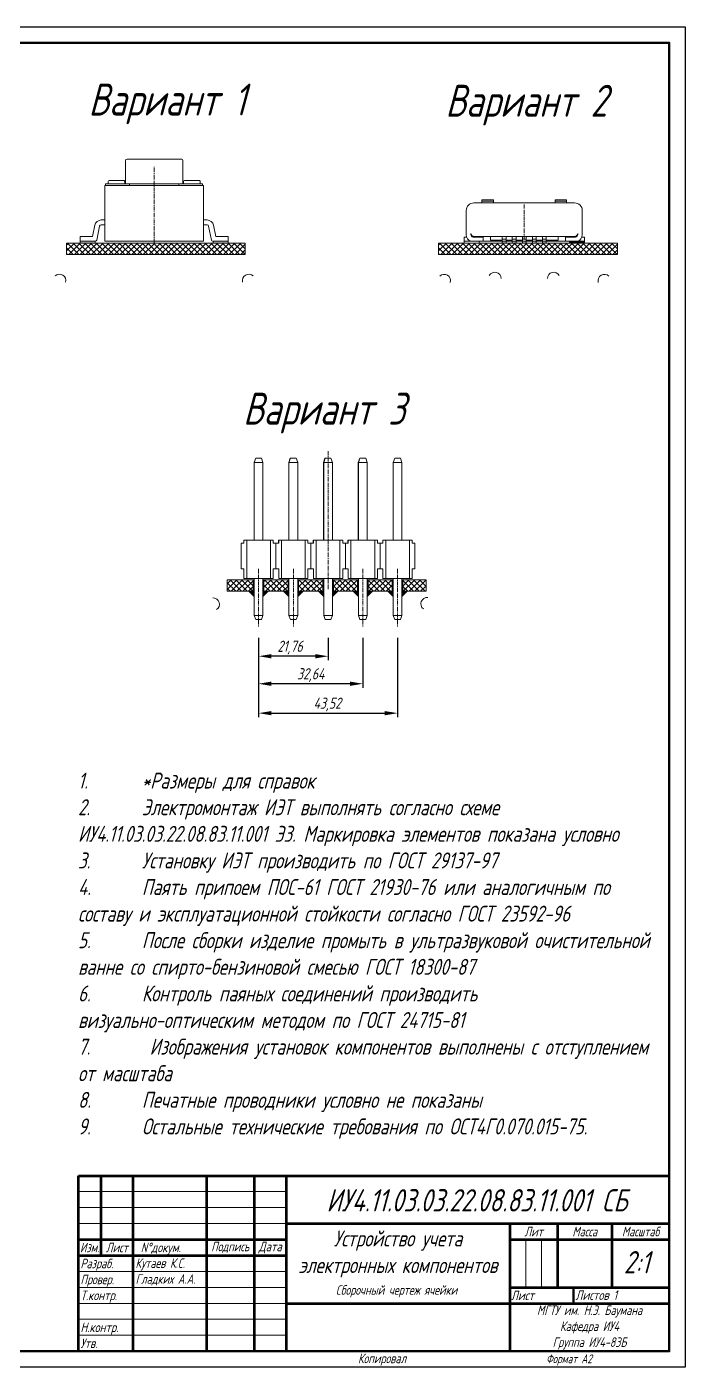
# Model space of a CAD drawing. Header units: millimetres. Extents: x -194 to 1085, y -28 to 392.
# Drawn here: x 878.8 to 1084.9, y -28 to 392 of the extents above; entities that cross this region are included whole.
import ezdxf

# ---------------------------------------------------------------- set-up
doc = ezdxf.new("R2010")
doc.units = ezdxf.units.MM
doc.linetypes.add('CENTER', pattern=[2, 1.25, -0.25, 0.25, -0.25])
doc.layers.add('FORM', color=5, linetype='Continuous')
doc.layers.add('Format', color=7, linetype='Continuous', lineweight=50)
doc.layers.add('Tonk', color=7, linetype='Continuous', lineweight=15)
doc.styles.get("Standard").update_dxf_attribs({"font": '', "width": 0.8, "oblique": 15})
doc.styles.get('Standard').set_extended_font_data('GOST type B')
doc.dimstyles.new('ISO-25', dxfattribs={"dimtxt": 3.5, "dimasz": 4, "dimexe": 1.25, "dimexo": 0, "dimtad": 1, "dimtxsty": 'Standard', "dimcen": 2.5, "dimadec": 0, "dimazin": 0, "dimtfac": 1, "dimtmove": 0, "dimatfit": 3, "dimfxl": 1, "dimarcsym": 0})

# ---------------------------------------------------------------- blocks, each defined once
blk = doc.blocks.new('*U26')
at = {"layer": 'Tonk', "color": 0, "linetype": 'CENTER', "transparency": 16777216}
blk.add_line((0, -9.13), (0, 14.7), dxfattribs=at)
blk = doc.blocks.new('*U28')
at = {"layer": 'Tonk', "color": 0, "linetype": 'CENTER', "transparency": 16777216}
blk.add_line((0, -5.32), (0, 5.7), dxfattribs=at)
blk = doc.blocks.new('*U29')
at = {"layer": 'Tonk', "color": 0, "linetype": 'CENTER', "transparency": 16777216}
blk.add_line((0, 15.71), (0, -27.48), dxfattribs=at)
blk = doc.blocks.new('*U30')
at = {"layer": 'Tonk', "color": 0, "linetype": 'CENTER', "transparency": 16777216}
blk.add_line((0, 9.06), (0, -9.06), dxfattribs=at)
blk = doc.blocks.new('*U31')
at = {"layer": 'Tonk', "color": 0, "linetype": 'CENTER', "transparency": 16777216}
blk.add_line((0, 9.06), (0, -9.06), dxfattribs=at)
blk = doc.blocks.new('*U32')
at = {"layer": 'Tonk', "color": 0, "linetype": 'CENTER', "transparency": 16777216}
blk.add_line((0, 9.06), (0, -9.06), dxfattribs=at)
blk = doc.blocks.new('*U33')
at = {"layer": 'Tonk', "color": 0, "linetype": 'CENTER', "transparency": 16777216}
blk.add_line((0, 9.06), (0, -9.06), dxfattribs=at)
blk = doc.blocks.new('*D34')
at = {"layer": 'Defpoints', "color": 0, "transparency": 16777216}
for p in [(951.37, 200.52), (994.89, 200.52), (994.89, 176.89)]:
    blk.add_point(p, dxfattribs=at)
at = {"layer": 'Tonk', "color": 0, "lineweight": -2, "transparency": 16777216}
for p, q in [((951.37, 200.52), (951.37, 175.64)), ((994.89, 200.52), (994.89, 175.64)), ((955.37, 176.89), (990.89, 176.89))]:
    blk.add_line(p, q, dxfattribs=at)
at = {"layer": 'Tonk', "color": 0, "transparency": 16777216}
for points in [[(955.37, 177.55), (955.37, 176.22), (951.37, 176.89)], [(990.89, 177.55), (990.89, 176.22), (994.89, 176.89)]]:
    blk.add_solid(points, dxfattribs=at)
at = {"layer": 'Tonk', "color": 0, "transparency": 16777216, "insert": (972.85, 179.61), "char_height": 3.5, "attachment_point": 5}
blk.add_mtext('43,52', dxfattribs=at)
blk = doc.blocks.new('*D35')
at = {"layer": 'Defpoints', "color": 0, "transparency": 16777216}
for p in [(951.37, 200.52), (984.01, 200.52), (951.37, 186.11)]:
    blk.add_point(p, dxfattribs=at)
at = {"layer": 'Tonk', "color": 0, "lineweight": -2, "transparency": 16777216}
for p, q in [((951.37, 200.52), (951.37, 184.86)), ((984.01, 200.52), (984.01, 184.86)), ((980.01, 186.11), (955.37, 186.11))]:
    blk.add_line(p, q, dxfattribs=at)
at = {"layer": 'Tonk', "color": 0, "transparency": 16777216}
for points in [[(955.37, 186.78), (955.37, 185.44), (951.37, 186.11)], [(980.01, 186.78), (980.01, 185.44), (984.01, 186.11)]]:
    blk.add_solid(points, dxfattribs=at)
at = {"layer": 'Tonk', "color": 0, "transparency": 16777216, "insert": (967.69, 188.83), "char_height": 3.5, "attachment_point": 5}
blk.add_mtext('32,64', dxfattribs=at)
blk = doc.blocks.new('*D36')
at = {"layer": 'Defpoints', "color": 0, "transparency": 16777216}
for p in [(951.37, 200.53), (973.13, 200.53), (951.37, 194.73)]:
    blk.add_point(p, dxfattribs=at)
at = {"layer": 'Tonk', "color": 0, "lineweight": -2, "transparency": 16777216}
for p, q in [((951.37, 200.53), (951.37, 193.48)), ((973.13, 200.53), (973.13, 193.48)), ((969.13, 194.73), (955.37, 194.73))]:
    blk.add_line(p, q, dxfattribs=at)
at = {"layer": 'Tonk', "color": 0, "transparency": 16777216}
for points in [[(955.37, 195.39), (955.37, 194.06), (951.37, 194.73)], [(969.13, 195.39), (969.13, 194.06), (973.13, 194.73)]]:
    blk.add_solid(points, dxfattribs=at)
at = {"layer": 'Tonk', "color": 0, "transparency": 16777216, "insert": (961.2, 197.45), "char_height": 3.5, "attachment_point": 5}
blk.add_mtext('21,76', dxfattribs=at)

msp = doc.modelspace()

# ---------------------------------------------------------------- hatches: boundary and pattern name
at = {"layer": 'Tonk'}
h = msp.add_hatch(dxfattribs=at)
h.set_pattern_fill('ANSI37', color=256, scale=0.4)
h.set_pattern_definition([(45, (-5193.3155, -2183.2818), (-0.8980256, 0.8980256), []), (135, (-5193.3155, -2183.2818), (-0.8980256, -0.8980256), [])])
h.paths.add_polyline_path([(947.20868, 320.6101), (947.20868, 324.18283), (891.21417, 324.18283), (891.21417, 320.6101)])
h = msp.add_hatch(color=256, dxfattribs=at)
h.dxf.hatch_style = 1
h.paths.add_polyline_path([(941.8256, 324.18283), (941.8256, 324.73892), (937.09953, 324.73892), (937.09953, 324.18283)])
h.paths.add_polyline_path([(895.49254, 324.73892), (895.49254, 324.18283), (900.21861, 324.18283), (900.21861, 324.73892)])
h = msp.add_hatch(dxfattribs=at)
h.set_pattern_fill('ANSI37', color=256, scale=0.4)
h.set_pattern_definition([(45, (-5076.8103, -2183.2817), (-0.8980256, 0.8980256), []), (135, (-5076.8103, -2183.2817), (-0.8980256, -0.8980256), [])])
h.paths.add_polyline_path([(1063.71382, 324.18284), (1007.71931, 324.18284), (1007.71931, 320.61011), (1063.71382, 320.61011)])
h = msp.add_hatch(color=256, dxfattribs=at)
h.dxf.hatch_style = 1
h.paths.add_polyline_path([(1027.68039, 324.78725), (1027.68039, 324.73892), (1027.68039, 324.18283), (1028.88847, 324.18283), (1028.88847, 324.78725)])
h.paths.add_polyline_path([(1030.82139, 324.78725), (1030.82139, 324.73892), (1030.82139, 324.18283), (1032.02946, 324.18283), (1032.02946, 324.78725)])
h.paths.add_polyline_path([(1033.96238, 324.18283), (1035.17046, 324.18283), (1035.17046, 324.78725), (1033.96238, 324.78725), (1033.96238, 324.73892)])
h.paths.add_polyline_path([(1038.31145, 324.78725), (1037.10338, 324.78725), (1037.10338, 324.73892), (1037.10338, 324.18283), (1038.31145, 324.18283)])
h.paths.add_polyline_path([(1040.24437, 324.78725), (1040.24437, 324.73892), (1040.24437, 324.18283), (1041.45244, 324.18283), (1041.45244, 324.78725)])
h = msp.add_hatch(color=256, dxfattribs=at)
h.dxf.hatch_style = 1
h.paths.add_polyline_path([(1048.68631, 324.73892), (1048.68631, 324.18283), (1053.41238, 324.18283), (1053.41238, 324.73892)])
h = msp.add_hatch(dxfattribs=at)
h.set_pattern_fill('ANSI37', color=256, scale=0.4)
h.set_pattern_definition([(45, (-5392.9647, -2284.3216), (-0.89802561, 0.89802561), []), (135, (-5392.9647, -2284.3216), (-0.89802561, -0.89802561), [])])
h.paths.add_polyline_path([(941.55043, 218.64545), (941.55043, 215.07273), (949.70241, 215.07273), (949.70241, 218.64545)])
h.paths.add_polyline_path([(953.02482, 218.64545), (953.02482, 215.07273), (960.5822, 215.07272), (960.5822, 218.64545)])
h.paths.add_polyline_path([(971.46199, 218.64545), (963.90461, 218.64545), (963.90461, 215.07272), (971.46199, 215.07272)])
h.paths.add_polyline_path([(974.7844, 218.64545), (974.78441, 215.07272), (982.34178, 215.07272), (982.34178, 218.64545)])
h.paths.add_polyline_path([(985.6642, 218.64545), (985.6642, 215.07272), (993.22157, 215.07272), (993.22157, 218.64545)])
h.paths.add_polyline_path([(996.54399, 218.64545), (996.54399, 215.07272), (1003.8174, 215.07272), (1003.8174, 218.64545)])
h = msp.add_hatch(color=256, dxfattribs=at)
h.dxf.hatch_style = 1
h.paths.add_polyline_path([(949.99602, 215.06717), (949.81386, 215.06717), (948.3282, 215.06717), (949.99602, 213.39735)])
h = msp.add_hatch(color=256, dxfattribs=at)
h.dxf.hatch_style = 1
h.paths.add_polyline_path([(952.74128, 215.07293), (952.92345, 215.07293), (954.40911, 215.07293), (952.74128, 213.40311)])
h = msp.add_hatch(color=256, dxfattribs=at)
h.dxf.hatch_style = 1
h.paths.add_polyline_path([(960.87581, 215.06717), (960.69365, 215.06717), (959.20799, 215.06717), (960.87581, 213.39735)])
h = msp.add_hatch(color=256, dxfattribs=at)
h.dxf.hatch_style = 1
h.paths.add_polyline_path([(963.62107, 215.07293), (963.80324, 215.07293), (965.2889, 215.07293), (963.62107, 213.40311)])
h = msp.add_hatch(color=256, dxfattribs=at)
h.dxf.hatch_style = 1
h.paths.add_polyline_path([(971.7556, 215.06717), (971.57344, 215.06717), (970.08778, 215.06717), (971.7556, 213.39735)])
h = msp.add_hatch(color=256, dxfattribs=at)
h.dxf.hatch_style = 1
h.paths.add_polyline_path([(974.50086, 215.07293), (974.68303, 215.07293), (976.16869, 215.07293), (974.50086, 213.40311)])
h = msp.add_hatch(color=256, dxfattribs=at)
h.dxf.hatch_style = 1
h.paths.add_polyline_path([(982.63539, 215.06716), (982.45323, 215.06716), (980.96757, 215.06716), (982.63539, 213.39735)])
h = msp.add_hatch(color=256, dxfattribs=at)
h.dxf.hatch_style = 1
h.paths.add_polyline_path([(985.38065, 215.07293), (985.56282, 215.07293), (987.04848, 215.07293), (985.38065, 213.40311)])
h = msp.add_hatch(color=256, dxfattribs=at)
h.dxf.hatch_style = 1
h.paths.add_polyline_path([(993.51518, 215.06716), (993.33302, 215.06716), (991.84736, 215.06716), (993.51518, 213.39734)])
h = msp.add_hatch(color=256, dxfattribs=at)
h.dxf.hatch_style = 1
h.paths.add_polyline_path([(996.26044, 215.07292), (996.44261, 215.07292), (997.92827, 215.07292), (996.26044, 213.40311)])

# ---------------------------------------------------------------- linework, layer by layer
at = {"color": 0}
for p, q in [((1079.94835, 31.95589), (1079.94835, 16.95589)), ((1079.94835, 11.95589), (1079.94835, 16.95589)), ((1079.94835, -23.04411), (1079.94835, 11.95589)), ((1079.94835, -8.04411), (1079.94835, -3.04411)), ((894.94835, -23.04411), (959.94835, -23.04411)), ((911.94835, -23.04411), (894.94835, -23.04411)), ((949.94835, -23.04411), (934.94835, -23.04411)), ((1029.94835, -23.04411), (959.94835, -23.04411)), ((959.94835, -23.04411), (1079.94835, -23.04411))]:
    msp.add_line(p, q, dxfattribs=at)
at = {"layer": 'FORM', "color": 0, "ltscale": 0.01}
msp.add_lwpolyline([(490.94835, 391.95589), (1084.94835, 391.95589), (1084.94835, -28.04411), (490.94835, -28.04411)], close=True, dxfattribs=at)
at = {"layer": 'Format', "lineweight": 70}
for p, q in [((895.0007, -23.04411), (895.0007, 31.95589)), ((895.0007, 31.95589), (1079.94835, 31.95589)), ((902.0007, 31.95589), (902.0007, 6.95589)), ((912.0007, 31.95589), (912.0007, -23.04411)), ((935.0007, 31.95589), (935.0007, -23.04411)), ((950.0007, 31.95589), (950.0007, -23.04411)), ((960.0007, 31.95589), (960.0007, -23.04411)), ((960.0007, 16.95589), (1079.94835, 16.95589)), ((1030.0007, 16.95589), (1030.0007, -23.04411)), ((1045.0007, 16.95589), (1045.0007, -3.04411)), ((1062.0007, 16.95589), (1062.0007, -3.04411)), ((895.0007, 11.95589), (960.0007, 11.95589)), ((1030.0007, 11.95589), (1079.94835, 11.95589)), ((895.0007, 6.95589), (960.0007, 6.95589)), ((1030.0007, -3.04411), (1080.0007, -3.04411)), ((960.0007, -8.04411), (1080.0007, -8.04411))]:
    msp.add_line(p, q, dxfattribs=at)
at = {"layer": 'Format'}
msp.add_line((1050.0007, -3.04411), (1050.0007, -8.04411), dxfattribs=at)
at = {"layer": 'Format', "color": 0, "ltscale": 0.01}
msp.add_lwpolyline([(510.94835, -23.04411), (1079.94835, -23.04411), (1079.94835, 386.95589), (510.94835, 386.95589)], close=True, dxfattribs=at)
at = {"layer": 'Tonk'}
for p, q in [((909.64986, 349.9647), (909.64986, 342.75733)), ((927.15347, 350.47951), (910.16468, 350.47951)), ((927.66828, 349.9647), (927.66828, 342.75734)), ((903.98693, 342.24252), (903.21472, 342.24252)), ((903.21472, 324.73892), (903.21472, 342.24252)), ((903.47212, 342.75733), (903.47212, 342.24252)), ((903.72953, 342.75733), (903.47212, 342.75733)), ((903.72953, 342.75733), (910.67949, 342.75733)), ((903.98693, 342.24252), (933.33121, 342.24252)), ((904.28093, 343.52955), (904.28093, 342.75733)), ((909.17164, 343.78696), (904.53833, 343.78696)), ((909.42904, 343.52955), (909.42904, 342.75733)), ((910.93689, 342.75733), (910.67949, 342.75733)), ((910.93689, 342.75733), (911.1943, 342.75733)), ((910.93689, 342.75733), (910.93689, 342.24252)), ((911.1943, 342.75733), (926.12384, 342.75734)), ((926.12384, 342.75734), (926.38125, 342.75734)), ((926.38125, 342.75734), (926.38125, 342.24252)), ((926.63865, 342.75734), (926.38125, 342.75734)), ((926.63865, 342.75734), (933.58861, 342.75734)), ((927.8891, 343.52955), (927.8891, 342.75734)), ((932.77981, 343.78696), (928.1465, 343.78696)), ((933.03722, 343.52955), (933.03722, 342.75734)), ((934.10343, 342.24252), (933.33121, 342.24252)), ((933.84602, 342.75734), (933.58861, 342.75734)), ((933.84602, 342.75734), (933.84602, 342.24252)), ((934.10343, 342.24252), (934.10343, 324.73892)), ((1018.81313, 336.77135), (1050.31971, 336.77135)), ((1021.30176, 337.68948), (1021.30176, 337.32706)), ((1024.87766, 337.68948), (1021.30176, 337.68948)), ((1021.30176, 337.32706), (1021.30176, 336.77134)), ((1024.87766, 337.32706), (1021.30176, 337.32706)), ((1024.87766, 337.68948), (1024.87766, 337.32706)), ((1024.87766, 337.32706), (1024.87766, 336.77134)), ((1044.25517, 337.68948), (1044.25517, 337.32706)), ((1047.83107, 337.68948), (1044.25517, 337.68948)), ((1044.25517, 337.32706), (1044.25517, 336.77134)), ((1047.83107, 337.32706), (1044.25517, 337.32706)), ((1047.83107, 337.68948), (1047.83107, 337.32706)), ((1047.83107, 337.32706), (1047.83107, 336.77134)), ((1016.39698, 326.81681), (1016.39698, 334.3552)), ((1052.73586, 334.3552), (1052.73586, 326.81681)), ((900.07307, 329.77608), (899.37452, 326.28335)), ((900.72343, 325.15277), (901.58751, 329.47319)), ((903.21472, 331.43147), (902.09233, 331.43147)), ((902.09233, 329.88704), (903.21472, 329.88704)), ((934.10343, 331.43148), (935.22582, 331.43148)), ((935.22582, 329.88704), (934.10343, 329.88704)), ((936.59472, 325.15277), (935.73063, 329.47319)), ((937.24508, 329.77608), (937.94362, 326.28336)), ((947.20868, 324.18283), (891.21417, 324.18283)), ((891.21417, 324.18283), (891.21417, 320.6101)), ((895.49254, 326.28335), (899.37452, 326.28335)), ((895.49254, 326.28335), (895.49254, 324.73892)), ((895.49254, 324.73892), (900.21861, 324.73892)), ((895.49254, 324.73892), (895.49254, 324.18283)), ((900.21861, 324.73892), (900.21861, 324.18283)), ((903.21472, 324.73892), (903.98694, 324.73892)), ((903.98694, 324.73892), (933.33121, 324.73892)), ((933.33121, 324.73892), (934.10343, 324.73892)), ((941.8256, 324.73892), (937.09953, 324.73892)), ((937.09953, 324.73892), (937.09953, 324.18283)), ((937.94362, 326.28336), (941.8256, 326.28336)), ((941.8256, 326.28336), (941.8256, 324.73892)), ((941.8256, 324.73892), (941.8256, 324.18283)), ((947.20868, 324.18283), (947.20868, 320.6101)), ((1007.71931, 324.18284), (1007.71931, 320.61011)), ((1063.71382, 324.18283), (1007.71931, 324.18283)), ((1015.72045, 326.09197), (1016.52134, 326.09197)), ((1015.72045, 326.09197), (1015.72045, 324.73892)), ((1015.72045, 324.73892), (1017.93043, 324.73892)), ((1015.72045, 324.73892), (1015.72045, 324.18283)), ((1017.84667, 327.20339), (1017.84667, 326.81681)), ((1017.93043, 324.73892), (1021.7125, 324.73892)), ((1018.57151, 326.09197), (1021.7125, 326.09197)), ((1050.31971, 326.23694), (1018.81313, 326.23694)), ((1019.63641, 326.09197), (1019.49515, 326.23694)), ((1020.44653, 324.73892), (1020.44653, 324.18283)), ((1021.7125, 326.09197), (1021.7125, 324.73892)), ((1021.9269, 324.78725), (1021.7125, 324.78725)), ((1023.93536, 324.78725), (1021.9269, 324.78725)), ((1023.93536, 326.23694), (1023.93536, 325.12551)), ((1027.68039, 325.12551), (1023.93536, 325.12551)), ((1024.41859, 324.78725), (1023.93536, 324.78725)), ((1024.41859, 325.12551), (1024.41859, 324.78725)), ((1024.90182, 324.78725), (1024.41859, 324.78725)), ((1025.86828, 324.78725), (1024.90182, 324.78725)), ((1026.35151, 324.78725), (1025.86828, 324.78725)), ((1026.35151, 324.78725), (1026.35151, 325.12551)), ((1026.83474, 324.78725), (1026.35151, 324.78725)), ((1027.68039, 324.78725), (1026.83474, 324.78725)), ((1027.68039, 326.23694), (1027.68039, 325.85035)), ((1027.68039, 325.36712), (1027.68039, 325.85035)), ((1027.68039, 324.73892), (1027.68039, 325.36712)), ((1027.68039, 325.36712), (1028.88847, 325.36712)), ((1027.68039, 324.78725), (1028.88847, 324.78725)), ((1027.68039, 324.73892), (1027.68039, 324.18283)), ((1028.88847, 325.85035), (1028.88847, 326.23694)), ((1028.88847, 325.36712), (1028.88847, 325.85035)), ((1028.88847, 324.73892), (1028.88847, 325.36712)), ((1030.82139, 325.12551), (1028.88847, 325.12551)), ((1030.82139, 324.78725), (1028.88847, 324.78725)), ((1028.88847, 324.78725), (1028.88847, 324.18283)), ((1030.82139, 326.23694), (1030.82139, 325.85035)), ((1030.82139, 325.36712), (1030.82139, 325.85035)), ((1030.82139, 324.73892), (1030.82139, 325.36712)), ((1030.82139, 325.36712), (1032.02946, 325.36712)), ((1030.82139, 324.78725), (1032.02946, 324.78725)), ((1030.82139, 324.73892), (1030.82139, 324.18283)), ((1032.02946, 325.85035), (1032.02946, 326.23694)), ((1032.02946, 325.36712), (1032.02946, 325.85035)), ((1032.02946, 324.73892), (1032.02946, 325.36712)), ((1033.96238, 325.12551), (1032.02946, 325.12551)), ((1033.96238, 324.78725), (1032.02946, 324.78725)), ((1032.02946, 324.78725), (1032.02946, 324.18283)), ((1033.96238, 326.23694), (1033.96238, 325.85035)), ((1033.96238, 325.36712), (1033.96238, 325.85035)), ((1033.96238, 324.73892), (1033.96238, 325.36712)), ((1033.96238, 325.36712), (1035.17046, 325.36712)), ((1033.96238, 324.78725), (1035.17046, 324.78725)), ((1033.96238, 324.73892), (1033.96238, 324.18283)), ((1035.17046, 325.85035), (1035.17046, 326.23694)), ((1035.17046, 325.36712), (1035.17046, 325.85035)), ((1035.17046, 324.73892), (1035.17046, 325.36712)), ((1037.10338, 325.12551), (1035.17046, 325.12551)), ((1037.10338, 324.78725), (1035.17046, 324.78725)), ((1035.17046, 324.78725), (1035.17046, 324.18283)), ((1037.10337, 326.23694), (1037.10337, 325.85035)), ((1037.10337, 325.36712), (1037.10337, 325.85035)), ((1037.10338, 324.73892), (1037.10338, 325.36712)), ((1037.10338, 325.36712), (1038.31145, 325.36712)), ((1037.10338, 324.78725), (1038.31145, 324.78725)), ((1037.10338, 324.73892), (1037.10338, 324.18283)), ((1038.31145, 325.85035), (1038.31145, 326.23694)), ((1038.31145, 325.36712), (1038.31145, 325.85035)), ((1038.31145, 324.73892), (1038.31145, 325.36712)), ((1040.24437, 325.12551), (1038.31145, 325.12551)), ((1040.24437, 324.78725), (1038.31145, 324.78725)), ((1038.31145, 324.78725), (1038.31145, 324.18283)), ((1040.24437, 326.23694), (1040.24437, 325.85035)), ((1040.24437, 325.36712), (1040.24437, 325.85035)), ((1040.24437, 324.73892), (1040.24437, 325.36712)), ((1040.24437, 325.36712), (1041.45244, 325.36712)), ((1040.24437, 324.78725), (1041.45244, 324.78725)), ((1040.24437, 324.73892), (1040.24437, 324.18283)), ((1041.45244, 325.85035), (1041.45244, 326.23694)), ((1041.45244, 325.36712), (1041.45244, 325.85035)), ((1041.45244, 324.73892), (1041.45244, 325.36712)), ((1045.19747, 325.12551), (1041.45244, 325.12551)), ((1042.2981, 324.78725), (1041.45244, 324.78725)), ((1041.45244, 324.78725), (1041.45244, 324.18283)), ((1042.78132, 324.78725), (1042.2981, 324.78725)), ((1042.78132, 325.12551), (1042.78132, 324.78725)), ((1043.26455, 324.78725), (1042.78132, 324.78725)), ((1044.23101, 324.78725), (1043.26455, 324.78725)), ((1044.71424, 324.78725), (1044.23101, 324.78725)), ((1044.71424, 324.78725), (1044.71424, 325.12551)), ((1045.19747, 324.78725), (1044.71424, 324.78725)), ((1045.19747, 325.12551), (1045.19747, 326.23694)), ((1047.20593, 324.78725), (1045.19747, 324.78725)), ((1047.42033, 324.78725), (1047.20593, 324.78725)), ((1047.42033, 326.09197), (1050.56133, 326.09197)), ((1047.42033, 324.73892), (1047.42033, 326.09197)), ((1053.41238, 324.73892), (1047.42033, 324.73892)), ((1048.68631, 324.73892), (1048.68631, 324.18283)), ((1049.63768, 326.23694), (1049.49643, 326.09197)), ((1051.28617, 326.81681), (1051.28617, 327.20339)), ((1052.6115, 326.09197), (1053.41238, 326.09197)), ((1053.41238, 324.73892), (1053.41238, 326.09197)), ((1053.41238, 324.73892), (1053.41238, 324.18283)), ((1063.71382, 324.18284), (1063.71382, 320.61011)), ((891.21417, 320.6101), (947.20868, 320.6101)), ((1007.71931, 320.61011), (1063.71382, 320.61011)), ((949.99993, 255.48253), (950.46764, 256.76755)), ((950.46764, 256.76755), (952.27359, 256.76755)), ((952.27359, 256.76755), (952.7413, 255.48253)), ((960.78975, 255.48253), (961.25746, 256.76755)), ((960.87973, 255.48253), (961.34743, 256.76755)), ((961.25746, 256.76755), (961.34743, 256.76755)), ((961.34743, 256.76755), (963.15338, 256.76755)), ((963.15338, 256.76755), (963.62109, 255.48253)), ((971.66954, 255.48253), (972.13725, 256.76755)), ((971.75952, 255.48253), (972.22722, 256.76755)), ((972.13725, 256.76755), (972.22722, 256.76755)), ((972.22722, 256.76755), (974.03317, 256.76755)), ((974.03317, 256.76755), (974.50088, 255.48253)), ((982.54934, 255.48253), (983.01704, 256.76755)), ((982.63931, 255.48253), (983.10701, 256.76755)), ((983.01704, 256.76755), (983.10701, 256.76755)), ((983.10701, 256.76755), (984.91296, 256.76755)), ((984.91296, 256.76755), (985.38067, 255.48253)), ((993.5191, 255.48253), (993.9868, 256.76755)), ((993.9868, 256.76755), (995.79275, 256.76755)), ((995.79275, 256.76755), (996.26046, 255.48253)), ((949.99993, 255.48253), (949.99993, 231.06725)), ((952.7413, 255.48253), (949.99993, 255.48253)), ((952.7413, 255.48253), (952.7413, 231.06725)), ((960.78975, 255.48253), (960.78975, 231.06725)), ((960.87973, 255.48253), (960.78975, 255.48253)), ((960.87973, 255.48253), (960.87973, 231.06725)), ((963.62109, 255.48253), (960.87973, 255.48253)), ((963.62109, 255.48253), (963.62109, 231.06725)), ((971.66954, 255.48253), (971.66954, 231.06725)), ((971.75952, 255.48253), (971.66954, 255.48253)), ((971.75952, 255.48253), (971.75952, 231.06725)), ((974.50088, 255.48253), (971.75952, 255.48253)), ((974.50088, 255.48253), (974.50088, 231.06725)), ((982.54934, 255.48253), (982.54934, 231.06725)), ((982.63931, 255.48253), (982.54934, 255.48253)), ((982.63931, 255.48253), (982.63931, 231.06725)), ((985.38067, 255.48253), (982.63931, 255.48253)), ((985.38067, 255.48253), (985.38067, 231.06725)), ((993.5191, 255.48253), (993.5191, 231.06725)), ((996.26046, 255.48253), (993.5191, 255.48253)), ((996.26046, 255.48253), (996.26046, 231.06725)), ((946.7874, 231.06725), (947.64408, 231.06725)), ((946.7874, 231.06725), (946.7874, 230.21058)), ((947.64408, 231.06725), (955.09716, 231.06725)), ((947.64408, 231.06725), (947.64408, 219.07378)), ((955.09716, 231.06725), (955.95384, 231.06725)), ((955.09716, 231.06725), (955.09716, 219.07378)), ((955.95384, 230.21058), (955.95384, 231.06725)), ((957.57722, 231.06725), (957.66719, 231.06725)), ((957.57722, 231.06725), (957.57722, 230.21058)), ((957.66719, 231.06725), (958.52387, 231.06725)), ((957.66719, 231.06725), (957.66719, 230.21058)), ((958.52387, 231.06725), (965.97695, 231.06725)), ((958.52387, 231.06725), (958.52387, 219.07378)), ((965.97695, 231.06725), (966.83363, 231.06725)), ((965.97695, 231.06725), (965.97695, 219.07378)), ((966.83363, 230.21058), (966.83363, 231.06725)), ((968.45701, 231.06725), (968.54698, 231.06725)), ((968.45701, 231.06725), (968.45701, 230.21058)), ((968.54698, 231.06725), (969.40366, 231.06725)), ((968.54698, 231.06725), (968.54698, 230.21058)), ((969.40366, 231.06725), (976.85674, 231.06725)), ((969.40366, 231.06725), (969.40366, 219.07378)), ((976.85674, 231.06725), (977.71342, 231.06725)), ((976.85674, 231.06725), (976.85674, 219.07378)), ((977.71342, 230.21058), (977.71342, 231.06725)), ((979.3368, 231.06725), (979.42677, 231.06725)), ((979.3368, 231.06725), (979.3368, 230.21058)), ((979.42677, 231.06725), (980.28345, 231.06725)), ((979.42677, 231.06725), (979.42677, 230.21058)), ((980.28345, 231.06725), (987.73653, 231.06725)), ((980.28345, 231.06725), (980.28345, 219.07378)), ((987.73653, 231.06725), (988.59321, 231.06725)), ((987.73653, 231.06725), (987.73653, 219.07378)), ((988.59321, 230.21058), (988.59321, 231.06725)), ((990.30656, 231.06725), (991.16324, 231.06725)), ((990.30656, 231.06725), (990.30656, 230.21058)), ((991.16324, 231.06725), (998.61632, 231.06725)), ((991.16324, 231.06725), (991.16324, 219.07378)), ((998.61632, 231.06725), (999.473, 231.06725)), ((998.61632, 231.06725), (998.61632, 219.07378)), ((999.473, 230.21058), (999.473, 231.06725)), ((945.93072, 230.21058), (945.93072, 222.07215)), ((946.7874, 230.21058), (945.93072, 230.21058)), ((956.81051, 230.21058), (955.95384, 230.21058)), ((957.66719, 230.21058), (956.81051, 230.21058)), ((956.81051, 230.21058), (956.81051, 222.07215)), ((967.6903, 230.21058), (966.83363, 230.21058)), ((968.54698, 230.21058), (967.6903, 230.21058)), ((967.6903, 230.21058), (967.6903, 222.07215)), ((978.57009, 230.21058), (977.71342, 230.21058)), ((979.42677, 230.21058), (978.57009, 230.21058)), ((978.57009, 230.21058), (978.57009, 222.07215)), ((989.44988, 230.21058), (988.59321, 230.21058)), ((990.30656, 230.21058), (989.44988, 230.21058)), ((989.44988, 230.21058), (989.44988, 222.07215)), ((1000.32967, 230.21058), (999.473, 230.21058)), ((1000.32967, 230.21058), (1000.32967, 222.07215)), ((949.99993, 218.64545), (941.55043, 218.64545)), ((941.55043, 218.64545), (941.55043, 215.07273)), ((945.93072, 222.07215), (946.7874, 222.07215)), ((946.7874, 222.07215), (946.7874, 219.07378)), ((946.7874, 219.07378), (947.64408, 219.07378)), ((947.64408, 219.07378), (955.09716, 219.07378)), ((949.70241, 218.64545), (949.70241, 215.07272)), ((949.99993, 219.07378), (949.99993, 218.64545)), ((949.99993, 218.64545), (949.99993, 207.51817)), ((952.7413, 219.07378), (952.7413, 218.64545)), ((960.87973, 218.64545), (952.7413, 218.64545)), ((952.7413, 218.64545), (952.7413, 207.51817)), ((953.02482, 218.64545), (953.02482, 215.07272)), ((955.09716, 219.07378), (955.95384, 219.07378)), ((955.95384, 222.07215), (956.81051, 222.07215)), ((955.95384, 219.07378), (955.95384, 222.07215)), ((956.81051, 222.07215), (957.66719, 222.07215)), ((957.66719, 222.07215), (957.66719, 219.07378)), ((957.66719, 219.07378), (958.52387, 219.07378)), ((958.52387, 219.07378), (965.97695, 219.07378)), ((960.5822, 218.64545), (960.5822, 215.07272)), ((960.87973, 219.07378), (960.87973, 218.64545)), ((960.87973, 218.64545), (960.87973, 207.51817)), ((963.62109, 219.07378), (963.62109, 218.64545)), ((971.75952, 218.64545), (963.62109, 218.64545)), ((963.62109, 218.64545), (963.62109, 207.51817)), ((963.90461, 218.64545), (963.90461, 215.07272)), ((965.97695, 219.07378), (966.83363, 219.07378)), ((966.83363, 222.07215), (967.6903, 222.07215)), ((966.83363, 219.07378), (966.83363, 222.07215)), ((967.6903, 222.07215), (968.54698, 222.07215)), ((968.54698, 222.07215), (968.54698, 219.07378)), ((968.54698, 219.07378), (969.40366, 219.07378)), ((969.40366, 219.07378), (976.85674, 219.07378)), ((971.46199, 218.64545), (971.46199, 215.07272)), ((971.75952, 219.07378), (971.75952, 218.64545)), ((971.75952, 218.64545), (971.75952, 207.51817)), ((974.50088, 219.07378), (974.50088, 218.64545)), ((982.63931, 218.64545), (974.50088, 218.64545)), ((974.50088, 218.64545), (974.50088, 207.51817)), ((974.7844, 218.64545), (974.78441, 215.07272)), ((976.85674, 219.07378), (977.71342, 219.07378)), ((977.71342, 222.07215), (978.57009, 222.07215)), ((977.71342, 219.07378), (977.71342, 222.07215)), ((978.57009, 222.07215), (979.42677, 222.07215)), ((979.42677, 222.07215), (979.42677, 219.07378)), ((979.42677, 219.07378), (980.28345, 219.07378)), ((980.28345, 219.07378), (987.73653, 219.07378)), ((982.34178, 218.64545), (982.34178, 215.07272)), ((982.63931, 219.07378), (982.63931, 218.64545)), ((982.63931, 218.64545), (982.63931, 207.51817)), ((985.38067, 219.07378), (985.38067, 218.64545)), ((993.5191, 218.64545), (985.38067, 218.64545)), ((985.38067, 218.64545), (985.38067, 207.51817)), ((985.6642, 218.64545), (985.6642, 215.07272)), ((987.73653, 219.07378), (988.59321, 219.07378)), ((988.59321, 222.07215), (989.44988, 222.07215)), ((988.59321, 219.07378), (988.59321, 222.07215)), ((989.44988, 222.07215), (990.30656, 222.07215)), ((990.30656, 222.07215), (990.30656, 219.07378)), ((990.30656, 219.07378), (991.16324, 219.07378)), ((991.16324, 219.07378), (998.61632, 219.07378)), ((993.22157, 218.64545), (993.22157, 215.07272)), ((993.5191, 219.07378), (993.5191, 218.64545)), ((993.5191, 218.64545), (993.5191, 207.51817)), ((996.26046, 219.07378), (996.26046, 218.64545)), ((1003.8174, 218.64545), (996.26046, 218.64545)), ((996.26046, 218.64545), (996.26046, 207.51817)), ((996.54399, 218.64545), (996.54399, 215.07272)), ((998.61632, 219.07378), (999.473, 219.07378)), ((999.473, 222.07215), (1000.32967, 222.07215)), ((999.473, 219.07378), (999.473, 222.07215)), ((1003.8174, 218.64545), (1003.8174, 215.07272)), ((941.55043, 215.07273), (949.99993, 215.07273)), ((948.32771, 215.06765), (949.99635, 213.39702)), ((954.40959, 215.07341), (952.74095, 213.40278)), ((952.7413, 215.07273), (960.87973, 215.07272)), ((959.2075, 215.06765), (960.87614, 213.39702)), ((965.28938, 215.07341), (963.62074, 213.40278)), ((963.62109, 215.07272), (971.75952, 215.07272)), ((970.08729, 215.06765), (971.75593, 213.39702)), ((976.16917, 215.07341), (974.50053, 213.40278)), ((974.50088, 215.07272), (982.63931, 215.07272)), ((980.96708, 215.06765), (982.63572, 213.39702)), ((987.04896, 215.07341), (985.38032, 213.40278)), ((985.38067, 215.07272), (993.5191, 215.07272)), ((991.84687, 215.06765), (993.51551, 213.39701)), ((997.92876, 215.07341), (996.26011, 213.40278)), ((996.26046, 215.07272), (1003.8174, 215.07272)), ((949.99993, 207.51817), (952.7413, 207.51817)), ((949.99993, 207.51817), (950.47111, 206.22364)), ((952.27013, 206.22364), (950.47111, 206.22364)), ((952.27013, 206.22364), (952.7413, 207.51817)), ((960.87973, 207.51817), (963.62109, 207.51817)), ((960.87973, 207.51817), (961.3509, 206.22364)), ((963.14992, 206.22364), (961.3509, 206.22364)), ((963.14992, 206.22364), (963.62109, 207.51817)), ((971.75952, 207.51817), (974.50088, 207.51817)), ((971.75952, 207.51817), (972.23069, 206.22364)), ((974.02971, 206.22364), (972.23069, 206.22364)), ((974.02971, 206.22364), (974.50088, 207.51817)), ((982.63931, 207.51817), (985.38067, 207.51817)), ((982.63931, 207.51817), (983.11048, 206.22364)), ((984.9095, 206.22364), (983.11048, 206.22364)), ((984.9095, 206.22364), (985.38067, 207.51817)), ((993.5191, 207.51817), (996.26046, 207.51817)), ((993.5191, 207.51817), (993.99027, 206.22364)), ((995.78929, 206.22364), (993.99027, 206.22364)), ((995.78929, 206.22364), (996.26046, 207.51817)), ((895.0007, 26.95589), (960.0007, 26.95589)), ((895.0007, 21.95589), (960.0007, 21.95589)), ((895.0007, 16.95589), (960.0007, 16.95589)), ((1035.0007, -3.04411), (1035.0007, 11.95589)), ((1040.0007, -3.04411), (1040.0007, 11.95589)), ((895.0007, 1.95589), (960.0007, 1.95589)), ((895.0007, -3.04411), (960.0007, -3.04411)), ((895.0007, -8.04411), (960.0007, -8.04411)), ((895.0007, -13.04411), (960.0007, -13.04411)), ((895.0007, -18.04411), (960.0007, -18.04411))]:
    msp.add_line(p, q, dxfattribs=at)
for centre, radius, start, end in [((910.16468, 349.9647), 0.51481, 90.000005, 180.000005), ((927.15347, 349.9647), 0.51481, 0.000005, 90.000005), ((904.53833, 343.52955), 0.25741, 90.000005, 180.000005), ((909.17164, 343.52955), 0.25741, 0.000005, 90.000005), ((928.1465, 343.52955), 0.25741, 90.000005, 180.000005), ((932.77981, 343.52955), 0.25741, 0.000005, 90.000005), ((1018.81313, 334.3552), 2.41615, 90, 180), ((1050.31971, 334.3552), 2.41615, 0, 90), ((902.09233, 329.37223), 2.05925, 90.000005, 168.6900725), ((902.09233, 329.37223), 0.51481, 90.000005, 168.6900725), ((935.22582, 329.37223), 2.05925, 11.3099375, 90.000005), ((935.22582, 329.37223), 0.51481, 11.3099375, 90.000005), ((900.21861, 325.25373), 0.51481, 270.000005, 348.6900725), ((937.09953, 325.25373), 0.51481, 191.3099375, 270.000005), ((1018.57151, 326.81681), 2.17453, 180, 252.8536785), ((1018.81313, 327.20339), 0.96646, 180, 270), ((1018.57151, 326.81681), 0.72484, 180, 270), ((1019.45409, 328.02489), 1.93292, 270, 275.1829475), ((1021.9269, 327.20339), 2.41615, 264.9091055, 270), ((1047.20593, 327.20339), 2.41615, 270, 275.0909573), ((1049.67874, 328.02489), 1.93292, 264.8170914, 270), ((1050.31971, 327.20339), 0.96646, 270, 0), ((1050.56133, 326.81681), 0.72484, 270, 0), ((1050.56133, 326.81681), 2.17453, 287.1463215, 0), ((1025.33169, 313.05361), 2, 1.6064804, 149.2354596), ((1043.80115, 313.05361), 2, 30.7645404, 178.3935196), ((889.0125, 312.43152), 2, 345.1333249, 132.762304), ((948.30564, 312.43152), 2, 47.237696, 194.8666751), ((1009.47175, 312.3871), 2, 345.1333249, 132.762304), ((1059.66109, 312.3871), 2, 47.237696, 194.8666751), ((937.10977, 211.00098), 2, 303.9789923, 91.6079714), ((1004.17714, 211.15649), 2, 84.6843792, 232.3133583)]:
    msp.add_arc(centre, radius, start, end, dxfattribs=at)

# ---------------------------------------------------------------- block references
at = {"layer": 'Tonk', "linetype": 'CENTER'}
for name, p in [('*U26', (918.65907, 333.49072)), ('*U28', (1034.56642, 330.586)), ('*U29', (973.1302, 243.27489)), ('*U30', (951.37062, 213.08181)), ('*U31', (962.25041, 213.08181)), ('*U32', (984.00999, 213.08181)), ('*U33', (994.88978, 213.08181))]:
    msp.add_blockref(name, p, dxfattribs=at)

# ---------------------------------------------------------------- texts
at = {"oblique": 15, "width": 0.8}
for s, height, p in [('Копировал', 3, (982.48388, -26.79411)), ('Формат А2', 2.75, (1041.41245, -26.79411))]:
    msp.add_text(s, height=height, dxfattribs=at).set_placement(p)
for s, insert, char_height, width, attachment_point in [('{\\C0;ИУ4.11.03.03.22.08.83.11.001 СБ}', (1019.71309, 24.24156), 7, 129.4139445, 5), ('\\pxqc;Устройство учета\\Pэлектронных компонентов', (995.0007, 7.4406), 5, 70, 5), ('Лит', (1037.5007, 14.45589), 3, 15, 5), ('Масса', (1053.5007, 14.45589), 3, 17, 5), ('Масштаб', (1071.0007, 14.45589), 3, 18, 5), ('Изм.', (898.44835, 9.45589), 3, 7, 5), ('Лист', (907.0007, 9.45589), 3, 10, 5), ('N°{\\fISOCPEUR|b0|i0|c204|p34;докум}.', (914.45968, 10.97576), 3, 22.4183, 1), ('Подпись', (942.4757, 9.54261), 3, 15, 5), ('{\\fISOCPEUR|b0|i0|c204|p34;Дата}', (955.0007, 9.45589), 3, 10, 5), ('Разраб.', (895.5824, 5.95353), 3, 17, 1), ('Провер.', (895.5824, 0.95353), 3, 17, 1), ('{\\fISOCPEUR|b0|i0|c204|p34;Т}.{\\fISOCPEUR|b0|i0|c204|p34;контр}.', (895.5824, -4.04647), 3, 17, 1), ('{\\fISOCPEUR|b0|i0|c204|p34;Лист} ', (1030.37746, -5.54411), 3, 20, 4), ('{\\fISOCPEUR|b0|i0|c204|p34;Листов} 1', (1050.5824, -3.96431), 3, 30, 1), ('{\\fISOCPEUR|b0|i0|c204|p34;Н}.{\\fISOCPEUR|b0|i0|c204|p34;контр}.', (895.5824, -14.04647), 3, 19.4235, 1), ('Утв.', (895.5824, -19.04647), 3, 17, 1)]:
    msp.add_mtext(s, dxfattribs=dict(insert=insert, char_height=char_height, width=width, attachment_point=attachment_point))
at = {"char_height": 3, "attachment_point": 1}
for s, width, heights, insert in [('Кутаев К.С.', 23, [0], (912.79558, 6.07006)), ('Гладких А.А.', 29.22179, [8], (912.83313, 1.08155)), ('\\pxqc;Сборочный чертеж ячейки', 64.239023, [0], (962.43112, -2.35696)), ('\\pxqc;МГТУ им. Н.Э. Баумана\\PКафедра ИУ4\\PГруппа ИУ4-83Б', 50, [0], (1030.0007, -8.69306))]:
    msp.add_mtext_dynamic_manual_height_columns(s, width=width, gutter_width=12.5, heights=heights, dxfattribs=dict(at, insert=insert))
at = {"layer": 'Tonk', "attachment_point": 1}
for s, width, gutter_width, heights, insert, char_height in [('Вариант 1', 92.1102495, 2, [0], (898.11687, 374.15634), 10), ('Вариант 2', 92.1102495, 2, [0], (1009.86205, 373.7813), 10), ('Вариант 3', 92.1102495, 2, [0], (946.50474, 277.30353), 10), ('\\A1;1.^I*Размеры для справок\\P2.^IЭлектромонтаж ИЭТ выполнять согласно схеме {\\A0;\\C0;ИУ4.11.03.03.22.08.83.11.001 Э3. Маркировка элементов показана условно\\P3.^IУстановку ИЭТ производить по ГОСТ 29137-97\\P4.^IПаять припоем ПОС-61 ГОСТ 21930-76 или аналогичным по составу и эксплуатационной стойкости согласно ГОСТ 23592-96\\P5.^IПосле сборки изделие промыть в ультразвуковой очистительной ванне со спирто-бензиновой смесью ГОСТ 18300-87\\P6.^IКонтроль паяных соединений производить визуально-оптическим методом по ГОСТ 24715-81\\P7.^I Изображения установок компонентов выполнены с отступлением от масштаба\\P8.^IПечатные проводники условно не показаны \\P9.^IОстальные технические требования по ОСТ4Г0.070.015-75.}', 180.3895252, 20, [224.59189], (894.82629, 158.24786), 5), ('2:1', 17.9476447, 20, [0], (1065.73195, 8.35081), 7)]:
    msp.add_mtext_dynamic_manual_height_columns(s, width=width, gutter_width=gutter_width, heights=heights, dxfattribs=dict(at, insert=insert, char_height=char_height))

# ---------------------------------------------------------------- dimensions: what is measured, and where the dimension line sits
at = {"layer": 'Tonk'}
for base, p1, p2, picture, middle in [((951.37062, 194.72824), (973.1302, 200.52744), (951.37062, 200.52744), '*D36', (961.19518, 194.72824)), ((994.88978, 176.88735), (951.37062, 200.51817), (994.88978, 200.51817), '*D34', (972.85026, 176.88735)), ((951.37062, 186.11121), (984.00999, 200.51817), (951.37062, 200.51817), '*D35', (967.69046, 186.11121))]:
    dim = msp.add_linear_dim(base=base, p1=p1, p2=p2, dimstyle='ISO-25', dxfattribs=at)
    dim.commit()
    dim.dimension.update_dxf_attribs({"geometry": picture, "text_midpoint": middle, "dimtype": 160})

doc.saveas('drawing.dxf')
